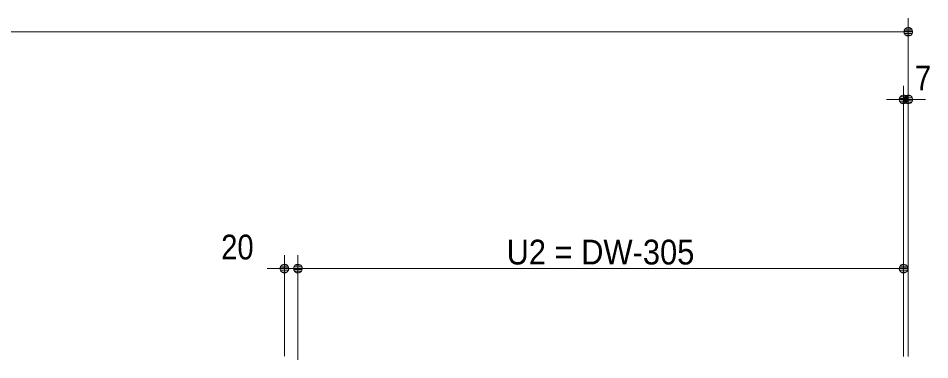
# Model space of a CAD drawing. Units: millimetres, scale not verified. Extents: x -6062 to 6062, y -3045 to 3045.
# Drawn here: x -2528 to -1181, y 415 to 920 of the extents above; entities that cross this region are included whole.
import ezdxf
from ezdxf.enums import TextEntityAlignment as Align

# ---------------------------------------------------------------- set-up
doc = ezdxf.new("R2010")
doc.units = ezdxf.units.MM
doc.header["$LTSCALE"] = 20
for name, color, linetype, lineweight in [('0-0_2寸法-1', 7, 'Continuous', 9), ('0-1_0', 7, 'Continuous', 9), ('0-2_2寸法-2', 7, 'Continuous', 9)]:
    doc.layers.add(name, color=color, linetype=linetype, lineweight=lineweight)
doc.styles.add('ＭＳ Ｐゴシック', font='')
doc.styles.get('ＭＳ Ｐゴシック').set_extended_font_data('MS PGothic')

# ---------------------------------------------------------------- blocks, each defined once
blk = doc.blocks.new('_Dot')
at = {"layer": '0-1_0'}
for p, q in [((-10, 0), (-20, 0)), ((9.78, 2), (-9.78, 2)), ((7.99, 6), (-7.99, 6)), ((9.16, -3.98), (-9.16, -3.98)), ((6, -7.98), (-6, -7.98))]:
    blk.add_line(p, q, dxfattribs=at)
for points in [[(10, 0), (9.92, 1.25), (9.69, 2.49), (9.3, 3.68), (8.76, 4.82), (8.09, 5.88), (7.29, 6.85), (6.37, 7.71), (5.36, 8.44), (4.26, 9.05), (3.09, 9.51), (1.87, 9.82), (0.63, 9.98), (-0.63, 9.98), (-1.87, 9.82), (-3.09, 9.51), (-4.26, 9.05), (-5.36, 8.44), (-6.37, 7.71), (-7.29, 6.85), (-8.09, 5.88), (-8.76, 4.82), (-9.3, 3.68), (-9.69, 2.49), (-9.92, 1.25), (-10, 0), (0, 0)], [(-10, 0), (-9.92, -1.25), (-9.69, -2.49), (-9.3, -3.68), (-8.76, -4.82), (-8.09, -5.88), (-7.29, -6.85), (-6.37, -7.71), (-5.36, -8.44), (-4.26, -9.05), (-3.09, -9.51), (-1.87, -9.82), (-0.63, -9.98), (0.63, -9.98), (1.87, -9.82), (3.09, -9.51), (4.26, -9.05), (5.36, -8.44), (6.37, -7.71), (7.29, -6.85), (8.09, -5.88), (8.76, -4.82), (9.3, -3.68), (9.69, -2.49), (9.92, -1.25), (10, 0), (0, 0)]]:
    blk.add_lwpolyline(points, close=True, dxfattribs=at)

msp = doc.modelspace()

# ---------------------------------------------------------------- linework, layer by layer
at = {"layer": '0-0_2寸法-1'}
for p, q in [((-1212.5, 820), (-1212.5, 920)), ((-1225.21, 900), (-4781.79, 900)), ((-2114.5, 415.25), (-2114.5, 570)), ((-1219.5, 420), (-1219.5, 570)), ((-2101.79, 550), (-1232.21, 550))]:
    msp.add_line(p, q, dxfattribs=at)
at = {"layer": '0-2_2寸法-2'}
for p, q in [((-1219.5, 570), (-1219.5, 820)), ((-1212.5, 420), (-1212.5, 820)), ((-1232.21, 800), (-1244.92, 800)), ((-1212.5, 800), (-1219.5, 800)), ((-1199.79, 800), (-1187.08, 800)), ((-2134.5, 420.6), (-2134.5, 570)), ((-2114.5, 420.6), (-2114.5, 570)), ((-2147.21, 550), (-2159.92, 550)), ((-2114.5, 550), (-2134.5, 550)), ((-2101.79, 550), (-2089.08, 550))]:
    msp.add_line(p, q, dxfattribs=at)

# ---------------------------------------------------------------- block references
at = {"layer": '0-0_2寸法-1', "xscale": 0.6356201, "yscale": 0.6356201}
for p in [(-1212.5, 900), (-1219.5, 550)]:
    msp.add_blockref('_Dot', p, dxfattribs=at)
at = {"layer": '0-0_2寸法-1', "xscale": 0.6356201, "yscale": 0.6356201, "rotation": 180}
msp.add_blockref('_Dot', (-2114.5, 550), dxfattribs=at)
at = {"layer": '0-2_2寸法-2', "xscale": 0.6356201, "yscale": 0.6356201}
for p in [(-1219.5, 800), (-2134.5, 550)]:
    msp.add_blockref('_Dot', p, dxfattribs=at)
at = {"layer": '0-2_2寸法-2', "xscale": 0.6356201, "yscale": 0.6356201, "rotation": 180}
for p in [(-1212.5, 800), (-2114.5, 550)]:
    msp.add_blockref('_Dot', p, dxfattribs=at)

# ---------------------------------------------------------------- texts
at = {"layer": '0-0_2寸法-1', "style": 'ＭＳ Ｐゴシック', "width": 0.95}
msp.add_text('U2 = DW-305', height=36.69, dxfattribs=at).set_placement((-1806.18, 545.04), align=Align.BOTTOM_LEFT)
at = {"layer": '0-2_2寸法-2', "style": 'ＭＳ Ｐゴシック', "width": 0.9}
for s, p in [('7', (-1202.62, 802.48)), ('20', (-2227.98, 552.48))]:
    msp.add_text(s, height=36.66, dxfattribs=at).set_placement(p, align=Align.BOTTOM_LEFT)

doc.saveas('drawing.dxf')
